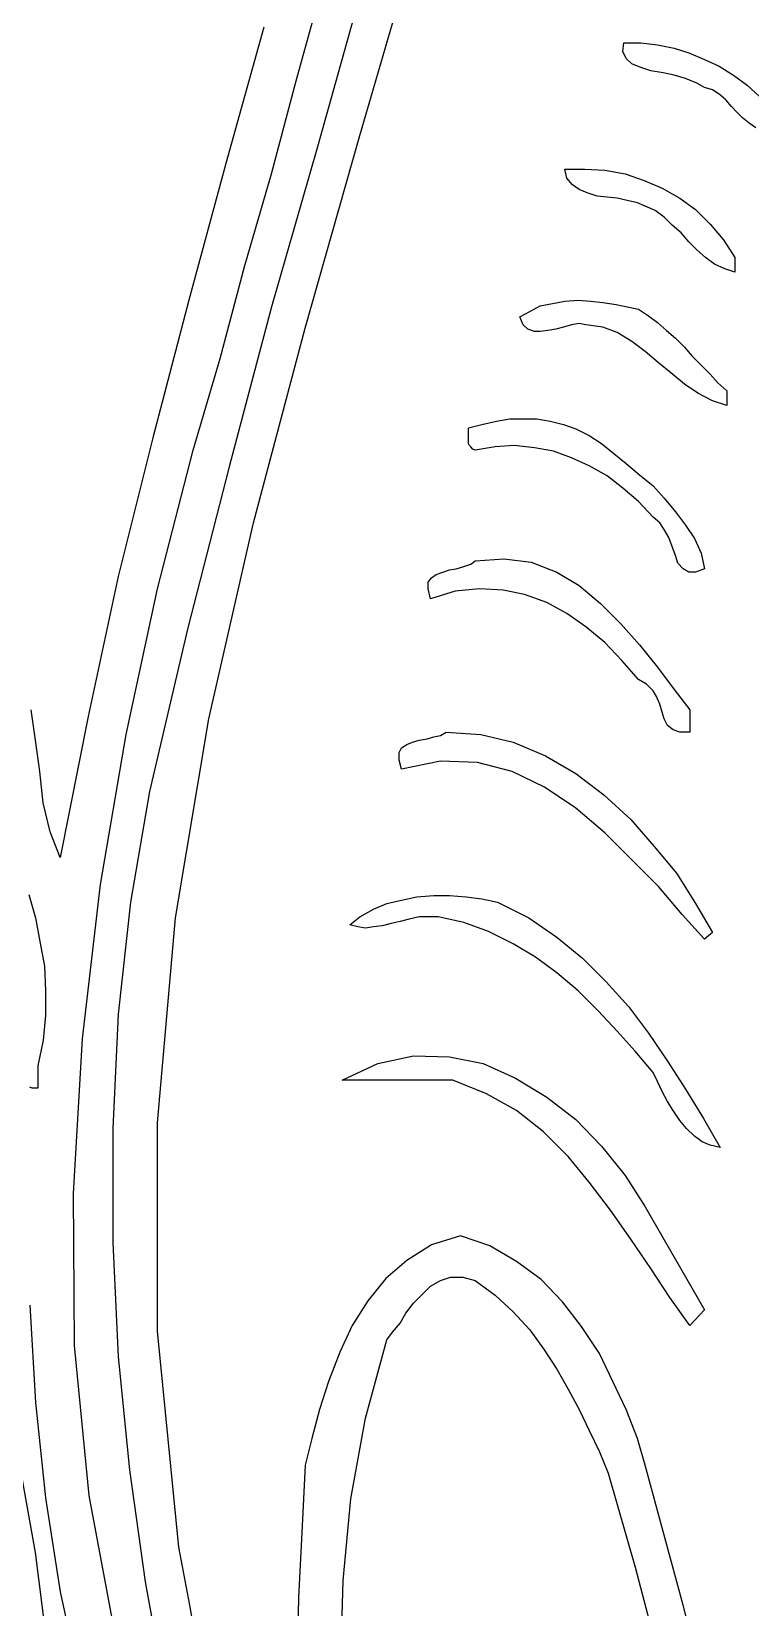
# Model space of a CAD drawing. Extents: x 0 to 5.57, y 0.04 to 9.51.
# Drawn here: x 3.907 to 4.55, y 5.065 to 6.473 of the extents above; entities that cross this region are included whole.
import ezdxf

# ---------------------------------------------------------------- set-up
doc = ezdxf.new("R2010")
doc.units = 0
doc.layers.add('1', color=7, linetype='Continuous')

msp = doc.modelspace()

# ---------------------------------------------------------------- linework, layer by layer
for points in [[(4.555, 6.387), (4.549, 6.391), (4.543, 6.396), (4.538, 6.401), (4.533, 6.406), (4.528, 6.412), (4.522, 6.417), (4.516, 6.421), (4.509, 6.423), (4.502, 6.427), (4.492, 6.431), (4.482, 6.434), (4.472, 6.436), (4.461, 6.438), (4.452, 6.441), (4.444, 6.444), (4.439, 6.449), (4.436, 6.455), (4.437, 6.463), (4.452, 6.463), (4.467, 6.461), (4.482, 6.458), (4.495, 6.454), (4.509, 6.448), (4.522, 6.442), (4.535, 6.434), (4.547, 6.425), (4.558, 6.415)], [(4.536, 6.271), (4.536, 6.258), (4.527, 6.261), (4.518, 6.265), (4.51, 6.271), (4.502, 6.278), (4.495, 6.285), (4.488, 6.293), (4.48, 6.3), (4.473, 6.307), (4.465, 6.313), (4.456, 6.317), (4.449, 6.32), (4.44, 6.322), (4.431, 6.324), (4.422, 6.325), (4.413, 6.326), (4.404, 6.329), (4.397, 6.332), (4.391, 6.336), (4.386, 6.342), (4.384, 6.35), (4.402, 6.35), (4.42, 6.349), (4.438, 6.346), (4.455, 6.34), (4.471, 6.333), (4.487, 6.324), (4.501, 6.314), (4.514, 6.301), (4.526, 6.287), (4.536, 6.271)], [(4.529, 6.152), (4.529, 6.139), (4.516, 6.143), (4.503, 6.15), (4.491, 6.158), (4.479, 6.168), (4.468, 6.177), (4.456, 6.187), (4.444, 6.196), (4.431, 6.204), (4.418, 6.209), (4.403, 6.211), (4.397, 6.212), (4.39, 6.211), (4.383, 6.209), (4.376, 6.207), (4.369, 6.206), (4.362, 6.205), (4.357, 6.205), (4.351, 6.207), (4.347, 6.211), (4.344, 6.218), (4.353, 6.223), (4.362, 6.228), (4.373, 6.23), (4.384, 6.232), (4.396, 6.233), (4.407, 6.232), (4.418, 6.231), (4.43, 6.229), (4.44, 6.227), (4.45, 6.225), (4.459, 6.219), (4.467, 6.213), (4.475, 6.206), (4.483, 6.199), (4.491, 6.191), (4.498, 6.183), (4.506, 6.175), (4.514, 6.167), (4.521, 6.159), (4.529, 6.152)], [(4.509, 5.993), (4.501, 5.99), (4.495, 5.99), (4.49, 5.993), (4.485, 5.998), (4.483, 6.005), (4.48, 6.013), (4.477, 6.021), (4.473, 6.028), (4.469, 6.034), (4.463, 6.039), (4.45, 6.053), (4.436, 6.065), (4.422, 6.076), (4.406, 6.085), (4.39, 6.092), (4.374, 6.098), (4.357, 6.101), (4.339, 6.103), (4.322, 6.102), (4.304, 6.099), (4.302, 6.1), (4.3, 6.102), (4.299, 6.103), (4.298, 6.105), (4.298, 6.108), (4.298, 6.11), (4.298, 6.113), (4.298, 6.116), (4.298, 6.119), (4.31, 6.122), (4.323, 6.125), (4.335, 6.127), (4.347, 6.127), (4.359, 6.127), (4.371, 6.125), (4.383, 6.122), (4.394, 6.118), (4.406, 6.112), (4.417, 6.105), (4.428, 6.096), (4.439, 6.087), (4.451, 6.077), (4.463, 6.067), (4.473, 6.056), (4.483, 6.044), (4.492, 6.032), (4.5, 6.02), (4.506, 6.007), (4.509, 5.993)], [(4.496, 5.867), (4.496, 5.847), (4.487, 5.847), (4.481, 5.849), (4.476, 5.853), (4.473, 5.859), (4.471, 5.865), (4.469, 5.872), (4.466, 5.879), (4.463, 5.884), (4.457, 5.89), (4.45, 5.894), (4.435, 5.911), (4.42, 5.927), (4.403, 5.941), (4.386, 5.953), (4.368, 5.963), (4.348, 5.97), (4.329, 5.974), (4.308, 5.975), (4.286, 5.973), (4.264, 5.966), (4.262, 5.975), (4.262, 5.981), (4.265, 5.985), (4.269, 5.988), (4.275, 5.99), (4.281, 5.992), (4.287, 5.993), (4.294, 5.995), (4.3, 5.997), (4.304, 6), (4.33, 6.002), (4.354, 5.999), (4.377, 5.99), (4.397, 5.978), (4.416, 5.962), (4.434, 5.944), (4.451, 5.925), (4.467, 5.905), (4.482, 5.885), (4.496, 5.867)], [(4.516, 5.668), (4.509, 5.662), (4.489, 5.684), (4.468, 5.709), (4.444, 5.733), (4.42, 5.757), (4.394, 5.779), (4.366, 5.798), (4.337, 5.812), (4.306, 5.82), (4.273, 5.821), (4.238, 5.814), (4.236, 5.822), (4.236, 5.829), (4.238, 5.833), (4.243, 5.836), (4.248, 5.838), (4.254, 5.84), (4.261, 5.841), (4.267, 5.843), (4.273, 5.844), (4.278, 5.847), (4.309, 5.845), (4.338, 5.838), (4.367, 5.826), (4.394, 5.81), (4.419, 5.791), (4.443, 5.769), (4.464, 5.745), (4.484, 5.721), (4.501, 5.694), (4.516, 5.668)], [(4.523, 5.476), (4.514, 5.478), (4.507, 5.481), (4.5, 5.486), (4.493, 5.493), (4.487, 5.5), (4.481, 5.509), (4.476, 5.517), (4.471, 5.526), (4.467, 5.535), (4.463, 5.543), (4.447, 5.562), (4.431, 5.58), (4.414, 5.598), (4.396, 5.616), (4.377, 5.632), (4.358, 5.646), (4.338, 5.658), (4.316, 5.669), (4.294, 5.677), (4.271, 5.682), (4.262, 5.682), (4.254, 5.682), (4.245, 5.68), (4.237, 5.678), (4.229, 5.676), (4.221, 5.674), (4.213, 5.673), (4.206, 5.672), (4.199, 5.673), (4.192, 5.675), (4.201, 5.682), (4.213, 5.689), (4.225, 5.694), (4.238, 5.697), (4.252, 5.7), (4.267, 5.701), (4.281, 5.701), (4.296, 5.7), (4.31, 5.698), (4.324, 5.695), (4.352, 5.681), (4.377, 5.664), (4.4, 5.645), (4.421, 5.624), (4.441, 5.602), (4.459, 5.578), (4.476, 5.553), (4.492, 5.528), (4.508, 5.502), (4.523, 5.476)], [(4.456, 5.423), (4.509, 5.331), (4.496, 5.317), (4.478, 5.342), (4.461, 5.368), (4.443, 5.394), (4.425, 5.42), (4.406, 5.445), (4.387, 5.468), (4.365, 5.49), (4.341, 5.509), (4.314, 5.524), (4.284, 5.536), (4.274, 5.536), (4.264, 5.536), (4.253, 5.536), (4.242, 5.536), (4.232, 5.536), (4.221, 5.536), (4.211, 5.536), (4.201, 5.536), (4.193, 5.536), (4.185, 5.536), (4.217, 5.551), (4.249, 5.558), (4.281, 5.557), (4.311, 5.551), (4.34, 5.538), (4.368, 5.521), (4.394, 5.501), (4.417, 5.477), (4.438, 5.451), (4.456, 5.423)]]:
    msp.add_lwpolyline(points)
at = {"layer": '1'}
for points in [[(4.058, 5.016), (4.049, 5.067), (4.039, 5.119), (4.02, 5.312), (4.02, 5.498), (4.036, 5.681), (4.066, 5.859), (4.106, 6.034), (4.152, 6.208), (4.201, 6.38), (4.251, 6.552)], [(3.983, 5.036), (3.959, 5.165), (3.946, 5.299), (3.945, 5.435), (3.953, 5.573), (3.969, 5.711), (3.992, 5.845), (4.02, 5.975), (4.052, 6.099), (4.076, 6.181), (4.098, 6.264), (4.122, 6.346), (4.144, 6.429), (4.167, 6.512)], [(4.203, 6.513), (4.163, 6.37), (4.122, 6.227), (4.084, 6.084), (4.047, 5.939), (4.013, 5.794), (3.996, 5.695), (3.985, 5.595), (3.98, 5.493), (3.98, 5.391), (3.985, 5.289), (3.995, 5.188), (4.009, 5.088), (4.027, 4.99)], [(4.115, 6.477), (4.081, 6.355), (4.048, 6.233), (4.016, 6.11), (3.985, 5.986), (3.958, 5.861), (3.933, 5.735), (3.924, 5.758), (3.918, 5.784), (3.915, 5.812), (3.911, 5.84), (3.907, 5.867)], [(3.905, 5.702), (3.911, 5.681), (3.915, 5.66), (3.919, 5.638), (3.92, 5.616), (3.92, 5.594), (3.918, 5.572), (3.913, 5.549), (3.913, 5.529), (3.911, 5.529), (3.908, 5.529), (3.906, 5.53)], [(4.522, 4.942), (4.49, 5.067), (4.456, 5.192), (4.449, 5.216), (4.439, 5.242), (4.427, 5.267), (4.415, 5.292), (4.399, 5.316), (4.382, 5.338), (4.363, 5.358), (4.341, 5.374), (4.317, 5.388), (4.291, 5.397), (4.265, 5.389), (4.243, 5.375), (4.224, 5.359), (4.208, 5.339), (4.194, 5.317), (4.183, 5.293), (4.173, 5.267), (4.165, 5.242), (4.158, 5.216), (4.152, 5.192), (4.149, 5.132), (4.146, 5.074), (4.145, 5.016)], [(4.184, 5.016), (4.186, 5.089), (4.193, 5.162), (4.206, 5.234), (4.225, 5.304), (4.23, 5.311), (4.237, 5.319), (4.242, 5.328), (4.249, 5.337), (4.257, 5.345), (4.264, 5.352), (4.273, 5.357), (4.282, 5.36), (4.293, 5.36), (4.304, 5.357), (4.322, 5.344), (4.338, 5.329), (4.353, 5.313), (4.365, 5.296), (4.377, 5.278), (4.387, 5.26), (4.397, 5.242), (4.406, 5.223), (4.415, 5.204), (4.423, 5.185)], [(3.906, 5.335), (3.911, 5.248), (3.92, 5.163), (3.933, 5.079), (3.951, 4.997)], [(3.923, 5.02), (3.911, 5.114), (3.895, 5.204)], [(4.423, 5.185), (4.447, 5.101), (4.469, 5.017)]]:
    msp.add_lwpolyline(points, dxfattribs=at)

doc.saveas('drawing.dxf')
